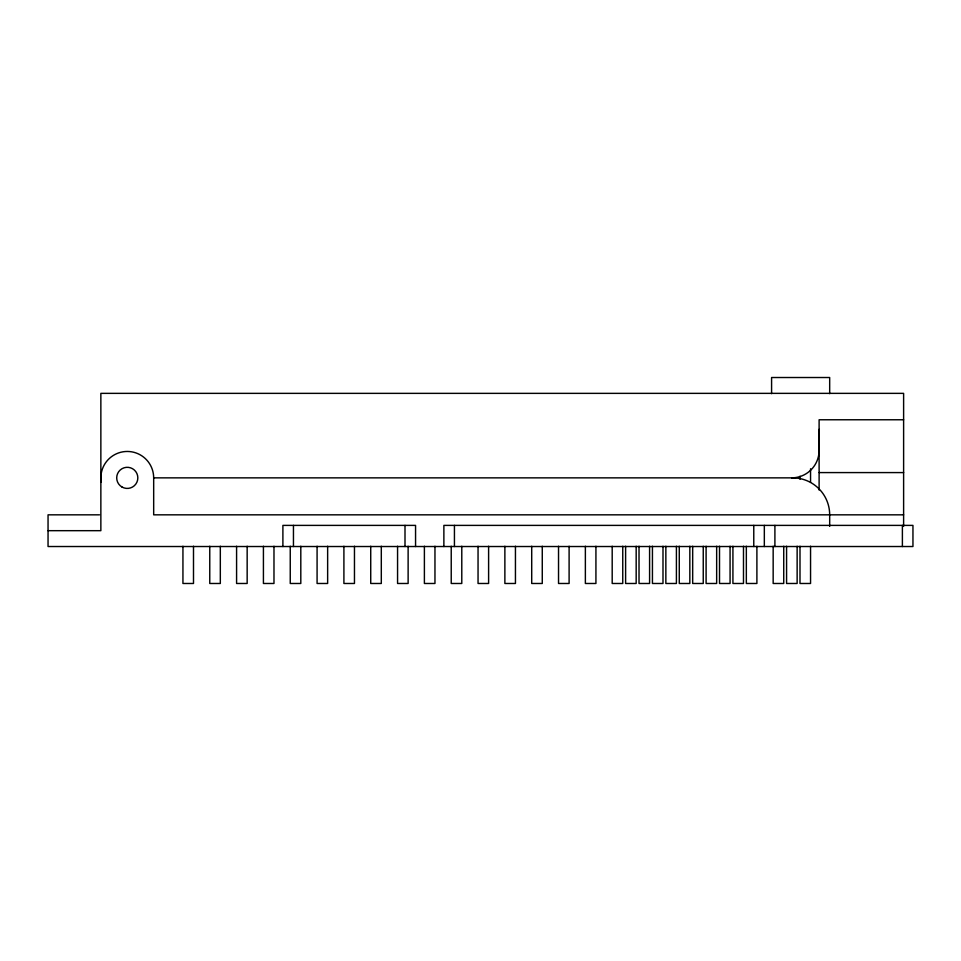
<?xml version="1.0" encoding="UTF-8"?>
<svg xmlns="http://www.w3.org/2000/svg" width="961" height="961" viewBox="0 0 961 961"><rect width="100%" height="100%" fill="white"/><g stroke="black" fill="none" stroke-linecap="round" stroke-linejoin="round"><path stroke-width="1.44" d="M818.88 453.976L819.108 429.363M903.616 419.765L819.108 419.765L819.108 490.062M819.108 472.584L903.616 472.584M101.193 481.99A26.403 26.403 0 0 1 125.194 451.538A26.403 26.403 0 0 1 153.676 477.857L792.705 477.857A36.974 36.974 0 0 1 829.679 514.832L829.679 526.352M99.5 514.832L48.05 514.832L48.05 546.521L912.95 546.521L912.95 525.391L443.874 525.391L443.874 546.521M903.616 514.832L153.676 514.832L153.676 477.857M48.05 530.676L100.857 530.676L100.857 393.361L903.616 393.361L903.616 526.352M902.391 525.391L902.391 546.521M829.679 393.65L829.679 377.517L771.587 377.517L771.587 393.65M810.555 468.788L810.555 482.194M810.555 546.244L810.555 583.483L799.996 583.483L799.996 546.244M799.996 476.236L799.996 479.215M797.137 546.244L797.137 583.483L786.578 583.483L786.578 546.244M783.732 546.244L783.732 583.483L773.161 583.483L773.161 546.244M774.902 525.391L774.902 546.521M764.331 525.391L764.331 546.521M756.896 546.244L756.896 583.483L746.337 583.483L746.337 546.244M753.772 525.391L753.772 546.521M743.49 546.244L743.49 583.483L732.919 583.483L732.919 546.244M730.072 546.244L730.072 583.483L719.513 583.483L719.513 546.244M716.654 546.244L716.654 583.483L706.095 583.483L706.095 546.244M703.248 546.244L703.248 583.483L692.677 583.483L692.677 546.244M689.83 546.244L689.83 583.483L679.271 583.483L679.271 546.244M676.412 546.244L676.412 583.483L665.853 583.483L665.853 546.244M662.994 546.244L662.994 583.483L652.435 583.483L652.435 546.244M649.588 546.244L649.588 583.483L639.017 583.483L639.017 546.244M636.17 546.244L636.17 583.483L625.611 583.483L625.611 546.244M622.752 546.244L622.752 583.483L612.193 583.483L612.193 546.244M595.928 546.244L595.928 583.483L585.369 583.483L585.369 546.244M569.104 546.244L569.104 583.483L558.533 583.483L558.533 546.244M542.268 546.244L542.268 583.483L531.709 583.483L531.709 546.244M515.444 546.244L515.444 583.483L504.873 583.483L504.873 546.244M488.608 546.244L488.608 583.483L478.049 583.483L478.049 546.244M461.785 546.244L461.785 583.483L451.226 583.483L451.226 546.244M454.433 525.391L454.433 546.521M434.961 546.244L434.961 583.483L424.39 583.483L424.39 546.244M415.56 546.521L415.56 525.391L282.894 525.391L282.894 546.521M408.125 546.244L408.125 583.483L397.566 583.483L397.566 546.244M405.001 525.391L405.001 546.521M381.301 546.244L381.301 583.483L370.73 583.483L370.73 546.244M354.465 546.244L354.465 583.483L343.906 583.483L343.906 546.244M327.641 546.244L327.641 583.483L317.082 583.483L317.082 546.244M300.805 546.244L300.805 583.483L290.246 583.483L290.246 546.244M293.453 525.391L293.453 546.521M273.981 546.244L273.981 583.483L263.422 583.483L263.422 546.244M247.157 546.244L247.157 583.483L236.586 583.483L236.586 546.244M220.321 546.244L220.321 583.483L209.762 583.483L209.762 546.244M193.497 546.244L193.497 583.483L182.938 583.483L182.938 546.244M819.108 450.397A27.461 27.461 0 0 1 791.648 477.857M121.987 487.011A10.559 10.559 0 0 0 137.831 477.857A10.559 10.559 0 0 0 121.987 468.716A10.559 10.559 0 0 0 121.987 487.011"/></g></svg>
